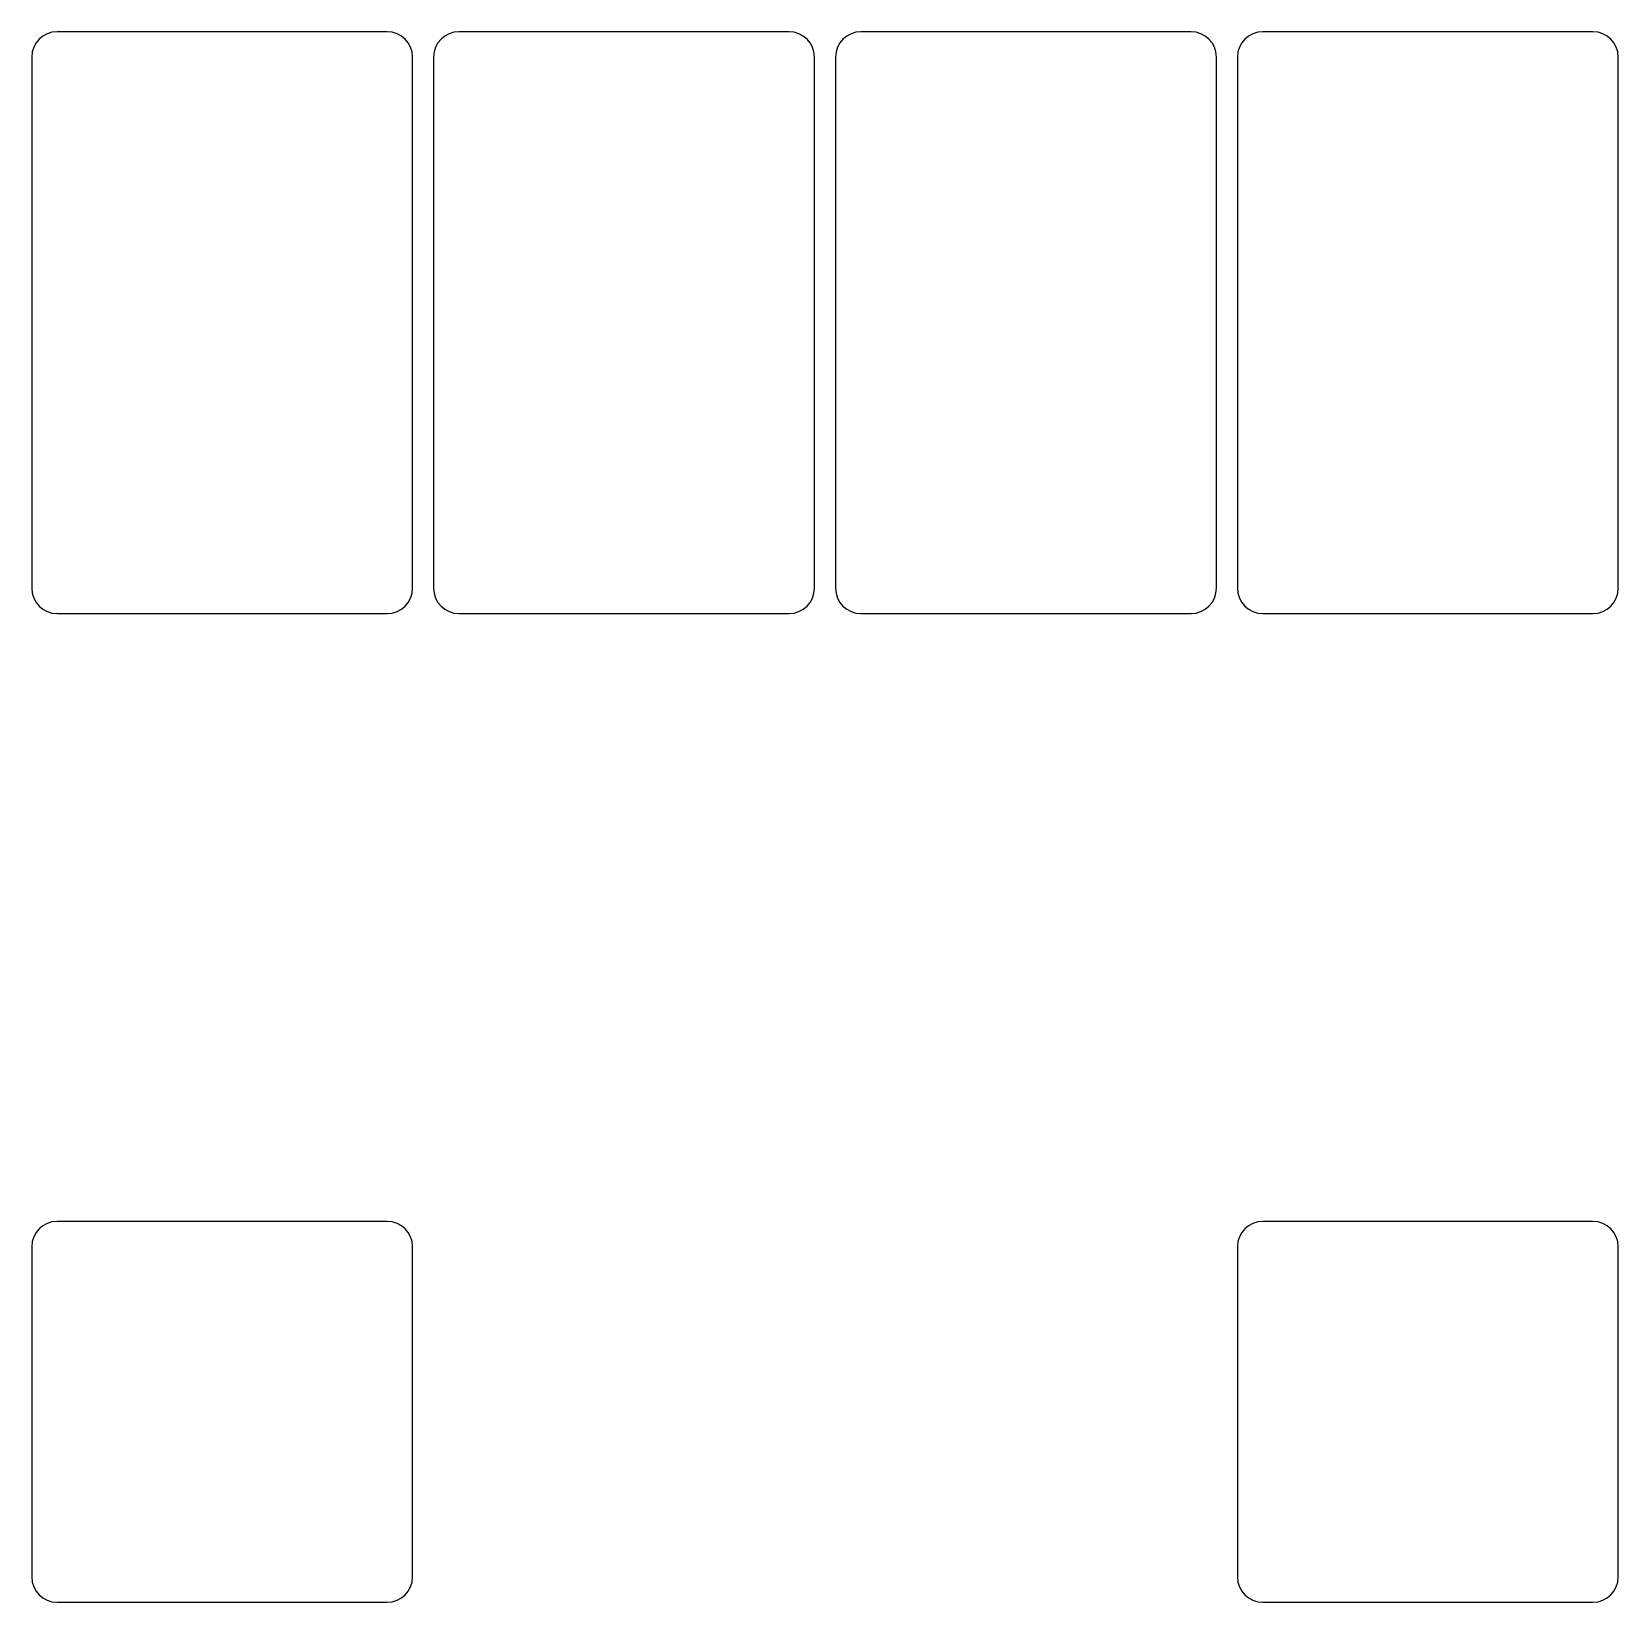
# Model space of a CAD drawing. Header units: millimetres. Extents: x 91 to 166.2, y -136.8 to -62.4.
import ezdxf

# ---------------------------------------------------------------- set-up
doc = ezdxf.new("R2010")
doc.units = ezdxf.units.MM

msp = doc.modelspace()

# ---------------------------------------------------------------- linework, layer by layer
at = {"linetype": 'CONTINUOUS'}
for p, q in [((107.825, -62.4), (92.175, -62.4)), ((126.875, -62.4), (111.225, -62.4)), ((145.925, -62.4), (130.275, -62.4)), ((164.975, -62.4), (149.325, -62.4)), ((90.975, -63.6), (90.975, -88.775)), ((109.025, -88.775), (109.025, -63.6)), ((110.025, -63.6), (110.025, -88.775)), ((128.075, -88.775), (128.075, -63.6)), ((129.075, -63.6), (129.075, -88.775)), ((147.125, -88.775), (147.125, -63.6)), ((148.125, -63.6), (148.125, -88.775)), ((166.175, -88.775), (166.175, -63.6)), ((92.175, -89.975), (107.825, -89.975)), ((111.225, -89.975), (126.875, -89.975)), ((130.275, -89.975), (145.925, -89.975)), ((149.325, -89.975), (164.975, -89.975)), ((107.825, -118.7875), (92.175, -118.7875)), ((164.975, -118.7875), (149.325, -118.7875)), ((90.975, -119.9875), (90.975, -135.6375)), ((109.025, -135.6375), (109.025, -119.9875)), ((148.125, -119.9875), (148.125, -135.6375)), ((166.175, -135.6375), (166.175, -119.9875)), ((92.175, -136.8375), (107.825, -136.8375)), ((149.325, -136.8375), (164.975, -136.8375))]:
    msp.add_line(p, q, dxfattribs=at)
for centre, start, end in [((92.175, -63.6), 90, 180), ((107.825, -63.6), 0, 90), ((111.225, -63.6), 90, 180), ((126.875, -63.6), 0, 90), ((130.275, -63.6), 90, 180), ((145.925, -63.6), 0, 90), ((149.325, -63.6), 90, 180), ((164.975, -63.6), 0, 90), ((92.175, -88.775), 180, 270), ((107.825, -88.775), 270, 360), ((111.225, -88.775), 180, 270), ((126.875, -88.775), 270, 360), ((130.275, -88.775), 180, 270), ((145.925, -88.775), 270, 360), ((149.325, -88.775), 180, 270), ((164.975, -88.775), 270, 360), ((92.175, -119.9875), 90, 180), ((107.825, -119.9875), 0, 90), ((149.325, -119.9875), 90, 180), ((164.975, -119.9875), 0, 90), ((92.175, -135.6375), 180, 270), ((107.825, -135.6375), 270, 360), ((149.325, -135.6375), 180, 270), ((164.975, -135.6375), 270, 360)]:
    msp.add_arc(centre, 1.2, start, end, dxfattribs=at)

doc.saveas('drawing.dxf')
